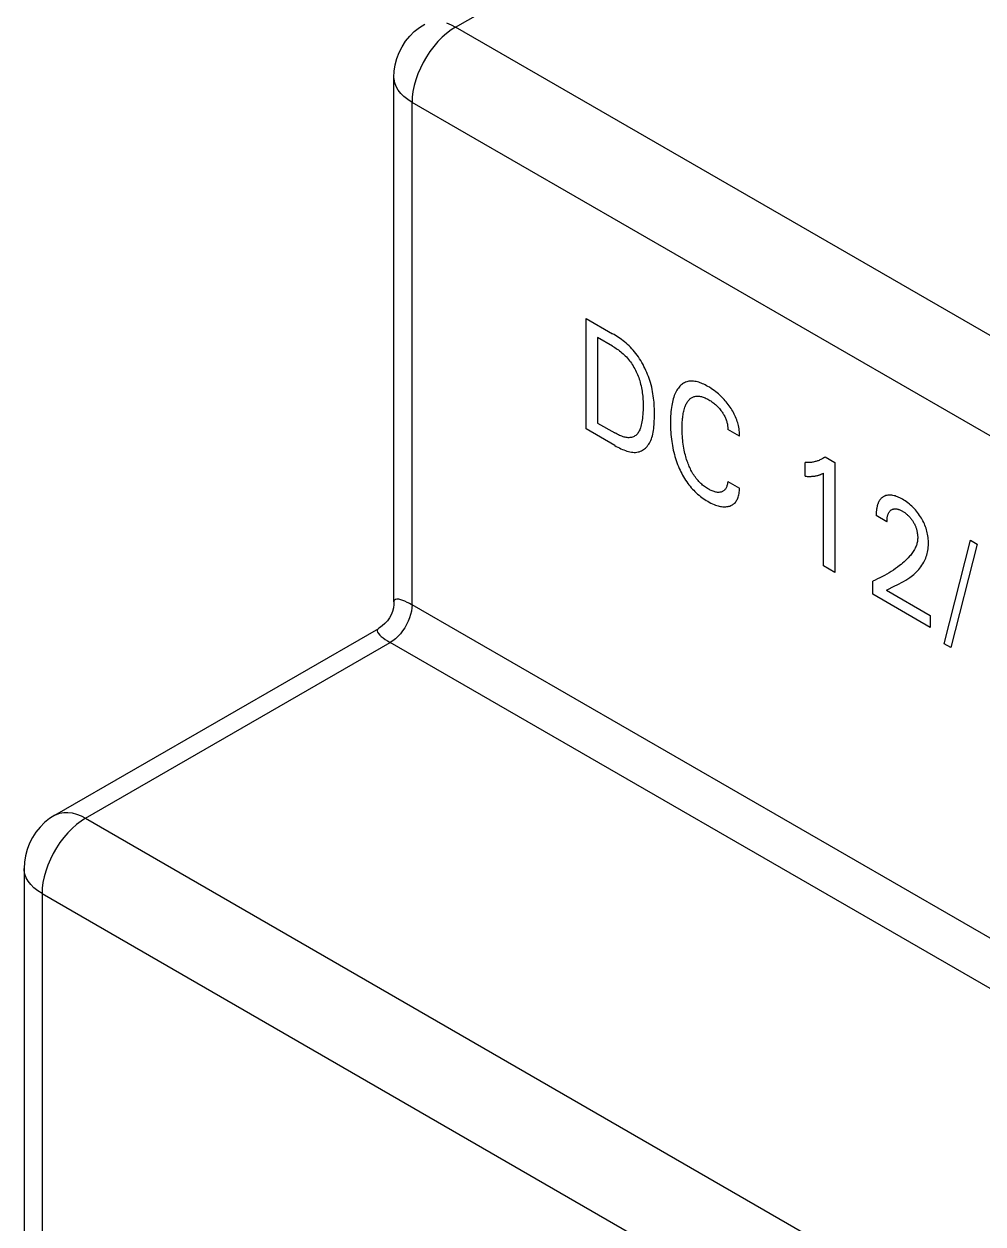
# Model space of a CAD drawing. Extents: x 0 to 420, y 0 to 297.
# Drawn here: x 164.56 to 180.14, y 177.65 to 197.16 of the extents above; entities that cross this region are included whole.
import ezdxf

# ---------------------------------------------------------------- set-up
doc = ezdxf.new("R2010")
doc.units = 0
doc.header["$LTSCALE"] = 23.1
doc.layers.add('40000_ISO', color=7, linetype='CONTINUOUS')

msp = doc.modelspace()

# ---------------------------------------------------------------- linework, layer by layer
at = {"layer": '40000_ISO', "color": 7, "linetype": 'CONTINUOUS'}
for p, q in [((171.572, 197.107), (182.744, 203.557)), ((170.827, 196.958), (170.902, 197.033)), ((170.902, 197.033), (170.985, 197.1)), ((170.985, 197.1), (171.072, 197.156)), ((171.425, 197.004), (171.354, 196.941)), ((171.425, 197.174), (171.498, 197.145)), ((171.498, 197.059), (171.425, 197.004)), ((171.498, 197.145), (171.572, 197.107)), ((171.572, 197.107), (171.498, 197.059)), ((220.716, 168.734), (171.572, 197.107)), ((170.704, 196.786), (170.761, 196.875)), ((170.761, 196.875), (170.827, 196.958)), ((171.218, 196.793), (171.156, 196.711)), ((171.284, 196.87), (171.218, 196.793)), ((171.354, 196.941), (171.284, 196.87)), ((170.593, 196.494), (170.62, 196.595)), ((170.62, 196.595), (170.656, 196.692)), ((170.656, 196.692), (170.704, 196.786)), ((171.099, 196.624), (171.047, 196.533)), ((171.156, 196.711), (171.099, 196.624)), ((170.577, 196.392), (170.593, 196.494)), ((171, 196.44), (170.96, 196.345)), ((171.047, 196.533), (171, 196.44)), ((170.572, 196.29), (170.577, 196.392)), ((170.573, 196.26), (170.572, 196.29)), ((170.572, 187.765), (170.572, 196.29)), ((170.584, 196.2), (170.573, 196.26)), ((170.926, 196.249), (170.9, 196.154)), ((170.96, 196.345), (170.926, 196.249)), ((170.606, 196.141), (170.584, 196.2)), ((170.638, 196.083), (170.606, 196.141)), ((170.681, 196.028), (170.638, 196.083)), ((170.733, 195.976), (170.681, 196.028)), ((170.88, 196.061), (170.869, 195.969)), ((170.9, 196.154), (170.88, 196.061)), ((170.795, 195.927), (170.733, 195.976)), ((170.865, 195.882), (170.795, 195.927)), ((170.869, 195.969), (170.865, 195.882)), ((170.865, 187.717), (170.865, 195.882)), ((220.009, 167.509), (170.865, 195.882)), ((173.693, 190.575), (173.693, 192.371)), ((173.693, 192.371), (174.122, 192.123)), ((174.147, 192.109), (174.122, 192.123)), ((174.171, 192.094), (174.147, 192.109)), ((173.878, 192.06), (173.878, 190.671)), ((174.122, 191.92), (173.878, 192.06)), ((174.122, 191.92), (174.141, 191.909)), ((174.196, 192.078), (174.171, 192.094)), ((174.22, 192.062), (174.196, 192.078)), ((174.245, 192.044), (174.22, 192.062)), ((174.269, 192.026), (174.245, 192.044)), ((174.294, 192.008), (174.269, 192.026)), ((174.318, 191.988), (174.294, 192.008)), ((174.342, 191.968), (174.318, 191.988)), ((174.366, 191.947), (174.342, 191.968)), ((174.39, 191.925), (174.366, 191.947)), ((174.413, 191.902), (174.39, 191.925)), ((174.141, 191.909), (174.16, 191.897)), ((174.16, 191.897), (174.179, 191.884)), ((174.179, 191.884), (174.198, 191.871)), ((174.198, 191.871), (174.218, 191.858)), ((174.218, 191.858), (174.237, 191.843)), ((174.237, 191.843), (174.256, 191.828)), ((174.256, 191.828), (174.274, 191.813)), ((174.274, 191.813), (174.293, 191.796)), ((174.293, 191.796), (174.311, 191.78)), ((174.311, 191.78), (174.329, 191.762)), ((174.329, 191.762), (174.347, 191.744)), ((174.347, 191.744), (174.364, 191.725)), ((174.364, 191.725), (174.381, 191.705)), ((174.435, 191.878), (174.413, 191.902)), ((174.458, 191.854), (174.435, 191.878)), ((174.479, 191.829), (174.458, 191.854)), ((174.5, 191.802), (174.479, 191.829)), ((174.522, 191.774), (174.5, 191.802)), ((174.542, 191.746), (174.522, 191.774)), ((174.562, 191.716), (174.542, 191.746)), ((174.381, 191.705), (174.398, 191.684)), ((174.398, 191.684), (174.413, 191.664)), ((174.413, 191.664), (174.428, 191.643)), ((174.428, 191.643), (174.442, 191.621)), ((174.442, 191.621), (174.456, 191.598)), ((174.456, 191.598), (174.47, 191.576)), ((174.47, 191.576), (174.482, 191.552)), ((174.482, 191.552), (174.495, 191.529)), ((174.495, 191.529), (174.506, 191.505)), ((174.581, 191.686), (174.562, 191.716)), ((174.599, 191.655), (174.581, 191.686)), ((174.617, 191.624), (174.599, 191.655)), ((174.633, 191.592), (174.617, 191.624)), ((174.649, 191.56), (174.633, 191.592)), ((174.664, 191.527), (174.649, 191.56)), ((174.679, 191.494), (174.664, 191.527)), ((174.506, 191.505), (174.517, 191.481)), ((174.517, 191.481), (174.528, 191.457)), ((174.528, 191.457), (174.537, 191.433)), ((174.537, 191.433), (174.547, 191.409)), ((174.547, 191.409), (174.555, 191.384)), ((174.555, 191.384), (174.563, 191.36)), ((174.563, 191.36), (174.572, 191.331)), ((174.572, 191.331), (174.579, 191.302)), ((174.692, 191.462), (174.679, 191.494)), ((174.705, 191.429), (174.692, 191.462)), ((174.717, 191.396), (174.705, 191.429)), ((174.727, 191.363), (174.717, 191.396)), ((174.739, 191.327), (174.727, 191.363)), ((175.309, 191.334), (175.292, 191.326)), ((175.327, 191.34), (175.309, 191.334)), ((175.344, 191.345), (175.327, 191.34)), ((175.363, 191.349), (175.344, 191.345)), ((175.381, 191.351), (175.363, 191.349)), ((175.401, 191.352), (175.381, 191.351)), ((175.42, 191.352), (175.401, 191.352)), ((175.44, 191.35), (175.42, 191.352)), ((175.461, 191.347), (175.44, 191.35)), ((175.481, 191.344), (175.461, 191.347)), ((175.502, 191.339), (175.481, 191.344)), ((175.522, 191.333), (175.502, 191.339)), ((175.543, 191.326), (175.522, 191.333)), ((174.579, 191.302), (174.586, 191.274)), ((174.586, 191.274), (174.592, 191.245)), ((174.592, 191.245), (174.598, 191.217)), ((174.598, 191.217), (174.602, 191.189)), ((174.602, 191.189), (174.606, 191.162)), ((174.606, 191.162), (174.609, 191.134)), ((174.609, 191.134), (174.612, 191.107)), ((174.749, 191.29), (174.739, 191.327)), ((174.758, 191.254), (174.749, 191.29)), ((174.766, 191.218), (174.758, 191.254)), ((174.773, 191.183), (174.766, 191.218)), ((174.779, 191.147), (174.773, 191.183)), ((174.784, 191.112), (174.779, 191.147)), ((175.135, 191.141), (175.126, 191.118)), ((175.145, 191.162), (175.135, 191.141)), ((175.155, 191.183), (175.145, 191.162)), ((175.167, 191.203), (175.155, 191.183)), ((175.179, 191.221), (175.167, 191.203)), ((175.191, 191.239), (175.179, 191.221)), ((175.205, 191.256), (175.191, 191.239)), ((175.218, 191.271), (175.205, 191.256)), ((175.231, 191.284), (175.218, 191.271)), ((175.246, 191.296), (175.231, 191.284)), ((175.261, 191.307), (175.246, 191.296)), ((175.276, 191.317), (175.261, 191.307)), ((175.292, 191.326), (175.276, 191.317)), ((175.563, 191.318), (175.543, 191.326)), ((175.584, 191.309), (175.563, 191.318)), ((175.605, 191.3), (175.584, 191.309)), ((175.626, 191.289), (175.605, 191.3)), ((175.647, 191.278), (175.626, 191.289)), ((175.668, 191.266), (175.647, 191.278)), ((175.695, 191.251), (175.668, 191.266)), ((175.722, 191.234), (175.695, 191.251)), ((175.748, 191.216), (175.722, 191.234)), ((175.775, 191.197), (175.748, 191.216)), ((175.801, 191.177), (175.775, 191.197)), ((175.821, 191.161), (175.801, 191.177)), ((175.841, 191.145), (175.821, 191.161)), ((175.86, 191.128), (175.841, 191.145)), ((174.612, 191.107), (174.614, 191.08)), ((174.614, 191.08), (174.616, 191.053)), ((174.616, 191.053), (174.617, 191.026)), ((174.617, 191.026), (174.617, 191)), ((174.617, 191), (174.618, 190.973)), ((174.618, 190.973), (174.618, 190.947)), ((174.618, 190.947), (174.618, 190.912)), ((174.789, 191.077), (174.784, 191.112)), ((174.793, 191.043), (174.789, 191.077)), ((174.796, 191.008), (174.793, 191.043)), ((174.798, 190.974), (174.796, 191.008)), ((174.8, 190.94), (174.798, 190.974)), ((174.802, 190.906), (174.8, 190.94)), ((175.083, 190.954), (175.079, 190.924)), ((175.089, 190.983), (175.083, 190.954)), ((175.095, 191.011), (175.089, 190.983)), ((175.101, 191.039), (175.095, 191.011)), ((175.109, 191.066), (175.101, 191.039)), ((175.117, 191.093), (175.109, 191.066)), ((175.126, 191.118), (175.117, 191.093)), ((175.296, 190.926), (175.302, 190.941)), ((175.302, 190.941), (175.308, 190.955)), ((175.308, 190.955), (175.314, 190.969)), ((175.314, 190.969), (175.32, 190.982)), ((175.32, 190.982), (175.327, 190.995)), ((175.327, 190.995), (175.335, 191.008)), ((175.335, 191.008), (175.343, 191.019)), ((175.343, 191.019), (175.351, 191.031)), ((175.351, 191.031), (175.359, 191.041)), ((175.359, 191.041), (175.367, 191.05)), ((175.367, 191.05), (175.376, 191.059)), ((175.376, 191.059), (175.385, 191.067)), ((175.385, 191.067), (175.395, 191.075)), ((175.395, 191.075), (175.405, 191.082)), ((175.405, 191.082), (175.416, 191.088)), ((175.416, 191.088), (175.427, 191.093)), ((175.427, 191.093), (175.438, 191.098)), ((175.438, 191.098), (175.449, 191.101)), ((175.449, 191.101), (175.461, 191.104)), ((175.461, 191.104), (175.473, 191.106)), ((175.473, 191.106), (175.485, 191.108)), ((175.485, 191.108), (175.498, 191.108)), ((175.498, 191.108), (175.511, 191.108)), ((175.511, 191.108), (175.524, 191.107)), ((175.524, 191.107), (175.537, 191.106)), ((175.537, 191.106), (175.55, 191.104)), ((175.55, 191.104), (175.565, 191.1)), ((175.565, 191.1), (175.58, 191.096)), ((175.58, 191.096), (175.595, 191.091)), ((175.595, 191.091), (175.61, 191.086)), ((175.61, 191.086), (175.626, 191.079)), ((175.626, 191.079), (175.641, 191.072)), ((175.641, 191.072), (175.657, 191.065)), ((175.657, 191.065), (175.672, 191.057)), ((175.672, 191.057), (175.688, 191.048)), ((175.688, 191.048), (175.703, 191.038)), ((175.703, 191.038), (175.719, 191.029)), ((175.719, 191.029), (175.735, 191.018)), ((175.735, 191.018), (175.75, 191.007)), ((175.75, 191.007), (175.766, 190.995)), ((175.766, 190.995), (175.78, 190.984)), ((175.78, 190.984), (175.794, 190.972)), ((175.794, 190.972), (175.807, 190.959)), ((175.807, 190.959), (175.821, 190.946)), ((175.821, 190.946), (175.835, 190.932)), ((175.88, 191.11), (175.86, 191.128)), ((175.899, 191.091), (175.88, 191.11)), ((175.918, 191.072), (175.899, 191.091)), ((175.935, 191.053), (175.918, 191.072)), ((175.953, 191.034), (175.935, 191.053)), ((175.97, 191.014), (175.953, 191.034)), ((175.986, 190.994), (175.97, 191.014)), ((176.003, 190.973), (175.986, 190.994)), ((176.018, 190.951), (176.003, 190.973)), ((176.033, 190.93), (176.018, 190.951)), ((174.607, 190.744), (174.604, 190.717)), ((174.611, 190.777), (174.607, 190.744)), ((174.614, 190.81), (174.611, 190.777)), ((174.616, 190.843), (174.614, 190.81)), ((174.617, 190.878), (174.616, 190.843)), ((174.618, 190.912), (174.617, 190.878)), ((174.803, 190.873), (174.802, 190.906)), ((174.802, 190.74), (174.803, 190.773)), ((174.803, 190.839), (174.803, 190.873)), ((174.803, 190.806), (174.803, 190.839)), ((174.803, 190.773), (174.803, 190.806)), ((175.064, 190.747), (175.063, 190.711)), ((175.066, 190.784), (175.064, 190.747)), ((175.068, 190.82), (175.066, 190.784)), ((175.071, 190.855), (175.068, 190.82)), ((175.074, 190.89), (175.071, 190.855)), ((175.079, 190.924), (175.074, 190.89)), ((175.257, 190.715), (175.26, 190.744)), ((175.26, 190.744), (175.262, 190.762)), ((175.262, 190.762), (175.264, 190.78)), ((175.264, 190.78), (175.267, 190.802)), ((175.267, 190.802), (175.271, 190.824)), ((175.271, 190.824), (175.275, 190.845)), ((175.275, 190.845), (175.279, 190.866)), ((175.279, 190.866), (175.284, 190.887)), ((175.284, 190.887), (175.29, 190.907)), ((175.29, 190.907), (175.296, 190.926)), ((175.835, 190.932), (175.847, 190.919)), ((175.847, 190.919), (175.86, 190.905)), ((175.86, 190.905), (175.872, 190.89)), ((175.872, 190.89), (175.883, 190.875)), ((175.883, 190.875), (175.895, 190.859)), ((175.895, 190.859), (175.904, 190.847)), ((175.904, 190.847), (175.912, 190.833)), ((175.912, 190.833), (175.921, 190.82)), ((175.921, 190.82), (175.929, 190.807)), ((175.929, 190.807), (175.937, 190.793)), ((175.937, 190.793), (175.944, 190.779)), ((175.944, 190.779), (175.951, 190.765)), ((175.951, 190.765), (175.957, 190.751)), ((175.957, 190.751), (175.963, 190.737)), ((176.048, 190.908), (176.033, 190.93)), ((176.062, 190.885), (176.048, 190.908)), ((176.075, 190.863), (176.062, 190.885)), ((176.088, 190.84), (176.075, 190.863)), ((176.1, 190.816), (176.088, 190.84)), ((176.111, 190.793), (176.1, 190.816)), ((176.121, 190.769), (176.111, 190.793)), ((176.131, 190.746), (176.121, 190.769)), ((176.14, 190.722), (176.131, 190.746)), ((174.159, 190.306), (173.693, 190.575)), ((173.878, 190.671), (174.16, 190.509)), ((174.563, 190.56), (174.556, 190.545)), ((174.569, 190.576), (174.563, 190.56)), ((174.575, 190.592), (174.569, 190.576)), ((174.582, 190.616), (174.575, 190.592)), ((174.589, 190.64), (174.582, 190.616)), ((174.595, 190.665), (174.589, 190.64)), ((174.599, 190.691), (174.595, 190.665)), ((174.604, 190.717), (174.599, 190.691)), ((174.782, 190.521), (174.787, 190.551)), ((174.787, 190.551), (174.791, 190.581)), ((174.791, 190.581), (174.795, 190.612)), ((174.795, 190.612), (174.798, 190.643)), ((174.798, 190.643), (174.8, 190.675)), ((174.8, 190.675), (174.801, 190.707)), ((174.801, 190.707), (174.802, 190.74)), ((175.063, 190.711), (175.063, 190.674)), ((175.063, 190.674), (175.063, 190.637)), ((175.063, 190.637), (175.064, 190.599)), ((175.064, 190.599), (175.066, 190.561)), ((175.066, 190.561), (175.068, 190.523)), ((175.253, 190.624), (175.254, 190.655)), ((175.253, 190.593), (175.253, 190.624)), ((175.253, 190.56), (175.253, 190.593)), ((175.254, 190.526), (175.253, 190.56)), ((175.254, 190.655), (175.255, 190.685)), ((175.255, 190.685), (175.257, 190.715)), ((175.963, 190.737), (175.968, 190.723)), ((175.968, 190.723), (175.973, 190.709)), ((175.973, 190.709), (175.977, 190.695)), ((175.977, 190.695), (175.981, 190.681)), ((175.981, 190.681), (175.984, 190.667)), ((175.984, 190.667), (175.987, 190.652)), ((175.987, 190.652), (175.99, 190.637)), ((175.99, 190.637), (175.992, 190.622)), ((175.992, 190.622), (175.994, 190.608)), ((175.994, 190.608), (175.995, 190.593)), ((175.995, 190.593), (175.995, 190.579)), ((175.995, 190.579), (175.995, 190.566)), ((176.185, 190.456), (175.995, 190.566)), ((176.148, 190.698), (176.14, 190.722)), ((176.155, 190.675), (176.148, 190.698)), ((176.161, 190.651), (176.155, 190.675)), ((176.167, 190.628), (176.161, 190.651)), ((176.172, 190.602), (176.167, 190.628)), ((176.177, 190.577), (176.172, 190.602)), ((176.18, 190.552), (176.177, 190.577)), ((176.183, 190.527), (176.18, 190.552)), ((174.179, 190.498), (174.16, 190.509)), ((174.198, 190.488), (174.179, 190.498)), ((174.217, 190.479), (174.198, 190.488)), ((174.236, 190.47), (174.217, 190.479)), ((174.255, 190.462), (174.236, 190.47)), ((174.274, 190.455), (174.255, 190.462)), ((174.293, 190.448), (174.274, 190.455)), ((174.311, 190.443), (174.293, 190.448)), ((174.327, 190.439), (174.311, 190.443)), ((174.343, 190.436), (174.327, 190.439)), ((174.359, 190.434), (174.343, 190.436)), ((174.374, 190.432), (174.359, 190.434)), ((174.389, 190.432), (174.374, 190.432)), ((174.404, 190.433), (174.389, 190.432)), ((174.418, 190.434), (174.404, 190.433)), ((174.432, 190.437), (174.418, 190.434)), ((174.447, 190.441), (174.432, 190.437)), ((174.461, 190.446), (174.447, 190.441)), ((174.474, 190.453), (174.461, 190.446)), ((174.487, 190.461), (174.474, 190.453)), ((174.499, 190.47), (174.487, 190.461)), ((174.511, 190.48), (174.499, 190.47)), ((174.521, 190.491), (174.511, 190.48)), ((174.531, 190.503), (174.521, 190.491)), ((174.54, 190.516), (174.531, 190.503)), ((174.548, 190.53), (174.54, 190.516)), ((174.556, 190.545), (174.548, 190.53)), ((174.721, 190.344), (174.732, 190.363)), ((174.732, 190.363), (174.743, 190.387)), ((174.743, 190.387), (174.753, 190.412)), ((174.753, 190.412), (174.762, 190.438)), ((174.762, 190.438), (174.769, 190.465)), ((174.769, 190.465), (174.776, 190.492)), ((174.776, 190.492), (174.782, 190.521)), ((175.068, 190.523), (175.071, 190.485)), ((175.071, 190.485), (175.075, 190.446)), ((175.075, 190.446), (175.079, 190.407)), ((175.079, 190.407), (175.084, 190.372)), ((175.084, 190.372), (175.089, 190.338)), ((175.255, 190.492), (175.254, 190.526)), ((175.257, 190.458), (175.255, 190.492)), ((175.26, 190.424), (175.257, 190.458)), ((175.263, 190.389), (175.26, 190.424)), ((175.266, 190.358), (175.263, 190.389)), ((175.27, 190.327), (175.266, 190.358)), ((176.184, 190.503), (176.183, 190.527)), ((176.185, 190.479), (176.184, 190.503)), ((176.185, 190.456), (176.185, 190.479)), ((174.159, 190.306), (174.183, 190.292)), ((174.183, 190.292), (174.208, 190.279)), ((174.208, 190.279), (174.233, 190.266)), ((174.233, 190.266), (174.258, 190.254)), ((174.258, 190.254), (174.283, 190.243)), ((174.283, 190.243), (174.307, 190.233)), ((174.307, 190.233), (174.332, 190.224)), ((174.332, 190.224), (174.356, 190.216)), ((174.356, 190.216), (174.38, 190.209)), ((174.38, 190.209), (174.404, 190.203)), ((174.404, 190.203), (174.428, 190.199)), ((174.428, 190.199), (174.451, 190.196)), ((174.451, 190.196), (174.473, 190.194)), ((174.473, 190.194), (174.495, 190.194)), ((174.495, 190.194), (174.517, 190.196)), ((174.517, 190.196), (174.537, 190.2)), ((174.537, 190.2), (174.556, 190.204)), ((174.556, 190.204), (174.575, 190.211)), ((174.575, 190.211), (174.593, 190.219)), ((174.593, 190.219), (174.61, 190.228)), ((174.61, 190.228), (174.626, 190.238)), ((174.626, 190.238), (174.642, 190.25)), ((174.642, 190.25), (174.657, 190.263)), ((174.657, 190.263), (174.672, 190.277)), ((174.672, 190.277), (174.685, 190.292)), ((174.685, 190.292), (174.698, 190.309)), ((174.698, 190.309), (174.71, 190.326)), ((174.71, 190.326), (174.721, 190.344)), ((175.089, 190.338), (175.095, 190.303)), ((175.095, 190.303), (175.102, 190.267)), ((175.102, 190.267), (175.109, 190.232)), ((175.109, 190.232), (175.117, 190.196)), ((175.117, 190.196), (175.127, 190.16)), ((175.127, 190.16), (175.136, 190.128)), ((175.275, 190.295), (175.27, 190.327)), ((175.28, 190.264), (175.275, 190.295)), ((175.286, 190.232), (175.28, 190.264)), ((175.293, 190.2), (175.286, 190.232)), ((175.299, 190.176), (175.293, 190.2)), ((175.305, 190.151), (175.299, 190.176)), ((175.136, 190.128), (175.145, 190.095)), ((175.145, 190.095), (175.156, 190.063)), ((175.156, 190.063), (175.167, 190.03)), ((175.167, 190.03), (175.179, 189.998)), ((175.179, 189.998), (175.192, 189.965)), ((175.192, 189.965), (175.206, 189.933)), ((175.311, 190.127), (175.305, 190.151)), ((175.319, 190.102), (175.311, 190.127)), ((175.326, 190.078), (175.319, 190.102)), ((175.334, 190.053), (175.326, 190.078)), ((175.343, 190.028), (175.334, 190.053)), ((175.351, 190.008), (175.343, 190.028)), ((175.359, 189.987), (175.351, 190.008)), ((175.368, 189.967), (175.359, 189.987)), ((175.377, 189.946), (175.368, 189.967)), ((177.253, 189.805), (177.253, 190.029)), ((177.268, 190.029), (177.253, 190.029)), ((177.283, 190.028), (177.268, 190.029)), ((177.298, 190.028), (177.283, 190.028)), ((177.313, 190.029), (177.298, 190.028)), ((177.327, 190.03), (177.313, 190.029)), ((177.342, 190.031), (177.327, 190.03)), ((177.356, 190.032), (177.342, 190.031)), ((177.37, 190.034), (177.356, 190.032)), ((177.384, 190.037), (177.37, 190.034)), ((177.398, 190.04), (177.384, 190.037)), ((177.412, 190.043), (177.398, 190.04)), ((177.425, 190.046), (177.412, 190.043)), ((177.439, 190.05), (177.425, 190.046)), ((177.452, 190.055), (177.439, 190.05)), ((177.465, 190.059), (177.452, 190.055)), ((177.478, 190.064), (177.465, 190.059)), ((177.491, 190.07), (177.478, 190.064)), ((177.504, 190.076), (177.491, 190.07)), ((177.517, 190.082), (177.504, 190.076)), ((177.529, 190.088), (177.517, 190.082)), ((177.541, 190.095), (177.529, 190.088)), ((177.554, 190.103), (177.541, 190.095)), ((177.565, 190.111), (177.554, 190.103)), ((177.577, 190.119), (177.565, 190.111)), ((177.577, 190.119), (177.731, 190.03)), ((177.731, 190.03), (177.731, 188.244)), ((175.206, 189.933), (175.219, 189.905)), ((175.219, 189.905), (175.232, 189.877)), ((175.232, 189.877), (175.247, 189.849)), ((175.247, 189.849), (175.261, 189.821)), ((175.261, 189.821), (175.277, 189.794)), ((175.277, 189.794), (175.293, 189.767)), ((175.386, 189.926), (175.377, 189.946)), ((175.396, 189.906), (175.386, 189.926)), ((175.407, 189.886), (175.396, 189.906)), ((175.418, 189.866), (175.407, 189.886)), ((175.429, 189.847), (175.418, 189.866)), ((175.441, 189.827), (175.429, 189.847)), ((175.454, 189.808), (175.441, 189.827)), ((175.468, 189.789), (175.454, 189.808)), ((175.482, 189.771), (175.468, 189.789)), ((175.496, 189.753), (175.482, 189.771)), ((177.253, 189.805), (177.27, 189.805)), ((177.27, 189.805), (177.286, 189.804)), ((177.286, 189.804), (177.303, 189.804)), ((177.303, 189.804), (177.32, 189.803)), ((177.32, 189.803), (177.336, 189.804)), ((177.336, 189.804), (177.348, 189.804)), ((177.348, 189.804), (177.36, 189.805)), ((177.36, 189.805), (177.372, 189.805)), ((177.372, 189.805), (177.384, 189.807)), ((177.384, 189.807), (177.396, 189.808)), ((177.396, 189.808), (177.408, 189.809)), ((177.408, 189.809), (177.42, 189.811)), ((177.42, 189.811), (177.432, 189.814)), ((177.432, 189.814), (177.444, 189.816)), ((177.444, 189.816), (177.456, 189.819)), ((177.456, 189.819), (177.468, 189.823)), ((177.468, 189.823), (177.476, 189.825)), ((177.476, 189.825), (177.485, 189.828)), ((177.485, 189.828), (177.493, 189.831)), ((177.493, 189.831), (177.502, 189.835)), ((177.502, 189.835), (177.511, 189.839)), ((177.511, 189.839), (177.52, 189.843)), ((177.52, 189.843), (177.53, 189.847)), ((177.53, 189.847), (177.54, 189.852)), ((177.54, 189.852), (177.549, 189.857)), ((177.549, 188.349), (177.549, 189.857)), ((175.293, 189.767), (175.31, 189.74)), ((175.31, 189.74), (175.327, 189.715)), ((175.327, 189.715), (175.345, 189.69)), ((175.345, 189.69), (175.363, 189.666)), ((175.363, 189.666), (175.382, 189.642)), ((175.382, 189.642), (175.401, 189.62)), ((175.401, 189.62), (175.421, 189.598)), ((175.421, 189.598), (175.441, 189.577)), ((175.441, 189.577), (175.461, 189.556)), ((175.511, 189.736), (175.496, 189.753)), ((175.526, 189.719), (175.511, 189.736)), ((175.541, 189.704), (175.526, 189.719)), ((175.556, 189.689), (175.541, 189.704)), ((175.571, 189.676), (175.556, 189.689)), ((175.586, 189.663), (175.571, 189.676)), ((175.601, 189.65), (175.586, 189.663)), ((175.617, 189.638), (175.601, 189.65)), ((175.632, 189.627), (175.617, 189.638)), ((175.648, 189.617), (175.632, 189.627)), ((175.663, 189.607), (175.648, 189.617)), ((175.679, 189.598), (175.663, 189.607)), ((175.695, 189.589), (175.679, 189.598)), ((175.71, 189.581), (175.695, 189.589)), ((175.726, 189.573), (175.71, 189.581)), ((175.741, 189.567), (175.726, 189.573)), ((175.933, 189.573), (175.924, 189.567)), ((175.94, 189.58), (175.933, 189.573)), ((175.948, 189.588), (175.94, 189.58)), ((175.955, 189.596), (175.948, 189.588)), ((175.961, 189.606), (175.955, 189.596)), ((175.967, 189.615), (175.961, 189.606)), ((175.972, 189.626), (175.967, 189.615)), ((175.977, 189.637), (175.972, 189.626)), ((175.981, 189.65), (175.977, 189.637)), ((175.985, 189.664), (175.981, 189.65)), ((175.989, 189.677), (175.985, 189.664)), ((175.992, 189.692), (175.989, 189.677)), ((175.994, 189.707), (175.992, 189.692)), ((175.995, 189.722), (175.994, 189.707)), ((175.995, 189.722), (176.185, 189.612)), ((176.183, 189.568), (176.185, 189.59)), ((176.185, 189.59), (176.185, 189.612)), ((175.461, 189.556), (175.481, 189.536)), ((175.481, 189.536), (175.504, 189.516)), ((175.504, 189.516), (175.527, 189.496)), ((175.527, 189.496), (175.55, 189.478)), ((175.55, 189.478), (175.574, 189.46)), ((175.574, 189.46), (175.597, 189.444)), ((175.597, 189.444), (175.621, 189.428)), ((175.621, 189.428), (175.645, 189.413)), ((175.645, 189.413), (175.668, 189.399)), ((175.668, 189.399), (175.694, 189.384)), ((175.694, 189.384), (175.72, 189.371)), ((175.757, 189.561), (175.741, 189.567)), ((175.771, 189.556), (175.757, 189.561)), ((175.785, 189.552), (175.771, 189.556)), ((175.799, 189.548), (175.785, 189.552)), ((175.813, 189.546), (175.799, 189.548)), ((175.826, 189.544), (175.813, 189.546)), ((175.839, 189.544), (175.826, 189.544)), ((175.851, 189.544), (175.839, 189.544)), ((175.863, 189.545), (175.851, 189.544)), ((175.875, 189.547), (175.863, 189.545)), ((175.886, 189.549), (175.875, 189.547)), ((175.896, 189.553), (175.886, 189.549)), ((175.906, 189.557), (175.896, 189.553)), ((175.915, 189.561), (175.906, 189.557)), ((175.924, 189.567), (175.915, 189.561)), ((176.106, 189.37), (176.117, 189.381)), ((176.117, 189.381), (176.126, 189.393)), ((176.126, 189.393), (176.135, 189.406)), ((176.135, 189.406), (176.144, 189.42)), ((176.144, 189.42), (176.151, 189.435)), ((176.151, 189.435), (176.158, 189.451)), ((176.158, 189.451), (176.164, 189.468)), ((176.164, 189.468), (176.169, 189.486)), ((176.169, 189.486), (176.174, 189.506)), ((176.174, 189.506), (176.178, 189.526)), ((176.178, 189.526), (176.181, 189.547)), ((176.181, 189.547), (176.183, 189.568)), ((178.442, 189.382), (178.439, 189.373)), ((178.446, 189.39), (178.442, 189.382)), ((178.45, 189.398), (178.446, 189.39)), ((178.455, 189.405), (178.45, 189.398)), ((178.459, 189.413), (178.455, 189.405)), ((178.464, 189.42), (178.459, 189.413)), ((178.47, 189.427), (178.464, 189.42)), ((178.475, 189.434), (178.47, 189.427)), ((178.481, 189.44), (178.475, 189.434)), ((178.487, 189.447), (178.481, 189.44)), ((178.493, 189.452), (178.487, 189.447)), ((178.5, 189.458), (178.493, 189.452)), ((178.506, 189.463), (178.5, 189.458)), ((178.513, 189.468), (178.506, 189.463)), ((178.52, 189.473), (178.513, 189.468)), ((178.528, 189.477), (178.52, 189.473)), ((178.535, 189.481), (178.528, 189.477)), ((178.543, 189.484), (178.535, 189.481)), ((178.559, 189.491), (178.543, 189.484)), ((178.576, 189.495), (178.559, 189.491)), ((178.594, 189.498), (178.576, 189.495)), ((178.612, 189.5), (178.594, 189.498)), ((178.628, 189.5), (178.612, 189.5)), ((178.645, 189.499), (178.628, 189.5)), ((178.661, 189.497), (178.645, 189.499)), ((178.678, 189.494), (178.661, 189.497)), ((178.696, 189.49), (178.678, 189.494)), ((178.713, 189.485), (178.696, 189.49)), ((178.732, 189.479), (178.713, 189.485)), ((178.752, 189.471), (178.732, 189.479)), ((178.771, 189.463), (178.752, 189.471)), ((178.791, 189.453), (178.771, 189.463)), ((178.81, 189.443), (178.791, 189.453)), ((178.83, 189.432), (178.81, 189.443)), ((178.853, 189.419), (178.83, 189.432)), ((178.876, 189.404), (178.853, 189.419)), ((178.898, 189.388), (178.876, 189.404)), ((178.921, 189.372), (178.898, 189.388)), ((175.72, 189.371), (175.746, 189.358)), ((175.746, 189.358), (175.772, 189.347)), ((175.772, 189.347), (175.797, 189.337)), ((175.797, 189.337), (175.817, 189.331)), ((175.817, 189.331), (175.837, 189.325)), ((175.837, 189.325), (175.856, 189.32)), ((175.856, 189.32), (175.875, 189.316)), ((175.875, 189.316), (175.894, 189.313)), ((175.894, 189.313), (175.913, 189.31)), ((175.913, 189.31), (175.93, 189.309)), ((175.93, 189.309), (175.948, 189.309)), ((175.948, 189.309), (175.965, 189.31)), ((175.965, 189.31), (175.981, 189.312)), ((175.981, 189.312), (175.998, 189.314)), ((175.998, 189.314), (176.014, 189.318)), ((176.014, 189.318), (176.029, 189.322)), ((176.029, 189.322), (176.043, 189.328)), ((176.043, 189.328), (176.057, 189.334)), ((176.057, 189.334), (176.07, 189.341)), ((176.07, 189.341), (176.083, 189.35)), ((176.083, 189.35), (176.095, 189.359)), ((176.095, 189.359), (176.106, 189.37)), ((178.406, 189.207), (178.405, 189.193)), ((178.405, 189.193), (178.405, 189.179)), ((178.407, 189.233), (178.406, 189.22)), ((178.406, 189.22), (178.406, 189.207)), ((178.409, 189.246), (178.407, 189.233)), ((178.41, 189.259), (178.409, 189.246)), ((178.412, 189.272), (178.41, 189.259)), ((178.414, 189.285), (178.412, 189.272)), ((178.416, 189.297), (178.414, 189.285)), ((178.419, 189.309), (178.416, 189.297)), ((178.421, 189.319), (178.419, 189.309)), ((178.423, 189.328), (178.421, 189.319)), ((178.426, 189.338), (178.423, 189.328)), ((178.429, 189.347), (178.426, 189.338)), ((178.432, 189.356), (178.429, 189.347)), ((178.435, 189.365), (178.432, 189.356)), ((178.439, 189.373), (178.435, 189.365)), ((178.596, 189.181), (178.599, 189.191)), ((178.599, 189.191), (178.603, 189.199)), ((178.603, 189.199), (178.607, 189.208)), ((178.607, 189.208), (178.611, 189.216)), ((178.611, 189.216), (178.615, 189.223)), ((178.615, 189.223), (178.62, 189.23)), ((178.62, 189.23), (178.625, 189.237)), ((178.625, 189.237), (178.631, 189.243)), ((178.631, 189.243), (178.637, 189.248)), ((178.637, 189.248), (178.643, 189.253)), ((178.643, 189.253), (178.649, 189.258)), ((178.649, 189.258), (178.655, 189.262)), ((178.655, 189.262), (178.662, 189.265)), ((178.662, 189.265), (178.669, 189.269)), ((178.669, 189.269), (178.676, 189.271)), ((178.676, 189.271), (178.684, 189.273)), ((178.684, 189.273), (178.692, 189.275)), ((178.692, 189.275), (178.7, 189.276)), ((178.7, 189.276), (178.708, 189.277)), ((178.708, 189.277), (178.716, 189.277)), ((178.716, 189.277), (178.725, 189.276)), ((178.725, 189.276), (178.733, 189.275)), ((178.733, 189.275), (178.742, 189.274)), ((178.742, 189.274), (178.751, 189.272)), ((178.751, 189.272), (178.76, 189.27)), ((178.76, 189.27), (178.77, 189.267)), ((178.77, 189.267), (178.78, 189.263)), ((178.78, 189.263), (178.79, 189.259)), ((178.79, 189.259), (178.8, 189.255)), ((178.8, 189.255), (178.81, 189.25)), ((178.81, 189.25), (178.82, 189.244)), ((178.82, 189.244), (178.83, 189.239)), ((178.83, 189.239), (178.84, 189.233)), ((178.84, 189.233), (178.849, 189.227)), ((178.849, 189.227), (178.859, 189.22)), ((178.859, 189.22), (178.869, 189.214)), ((178.869, 189.214), (178.879, 189.207)), ((178.879, 189.207), (178.888, 189.199)), ((178.888, 189.199), (178.898, 189.191)), ((178.898, 189.191), (178.907, 189.184)), ((178.907, 189.184), (178.915, 189.176)), ((178.944, 189.354), (178.921, 189.372)), ((178.964, 189.337), (178.944, 189.354)), ((178.984, 189.318), (178.964, 189.337)), ((179.004, 189.299), (178.984, 189.318)), ((179.023, 189.279), (179.004, 189.299)), ((179.043, 189.259), (179.023, 189.279)), ((179.06, 189.238), (179.043, 189.259)), ((179.078, 189.216), (179.06, 189.238)), ((179.094, 189.193), (179.078, 189.216)), ((179.111, 189.17), (179.094, 189.193)), ((178.405, 189.179), (178.405, 189.166)), ((178.58, 189.064), (178.405, 189.166)), ((178.58, 189.064), (178.581, 189.077)), ((178.581, 189.09), (178.582, 189.103)), ((178.581, 189.077), (178.581, 189.09)), ((178.582, 189.103), (178.583, 189.116)), ((178.583, 189.116), (178.584, 189.128)), ((178.584, 189.128), (178.586, 189.14)), ((178.586, 189.14), (178.588, 189.152)), ((178.588, 189.152), (178.59, 189.162)), ((178.59, 189.162), (178.593, 189.172)), ((178.593, 189.172), (178.596, 189.181)), ((178.915, 189.176), (178.924, 189.168)), ((178.924, 189.168), (178.932, 189.16)), ((178.932, 189.16), (178.941, 189.151)), ((178.941, 189.151), (178.949, 189.142)), ((178.949, 189.142), (178.957, 189.133)), ((178.957, 189.133), (178.964, 189.124)), ((178.964, 189.124), (178.972, 189.115)), ((178.972, 189.115), (178.979, 189.105)), ((178.979, 189.105), (178.986, 189.095)), ((178.986, 189.095), (178.993, 189.085)), ((178.993, 189.085), (179, 189.075)), ((179, 189.075), (179.006, 189.064)), ((179.006, 189.064), (179.013, 189.053)), ((179.013, 189.053), (179.019, 189.041)), ((179.019, 189.041), (179.026, 189.03)), ((179.026, 189.03), (179.031, 189.018)), ((179.031, 189.018), (179.037, 189.006)), ((179.037, 189.006), (179.042, 188.994)), ((179.042, 188.994), (179.047, 188.982)), ((179.126, 189.147), (179.111, 189.17)), ((179.14, 189.124), (179.126, 189.147)), ((179.153, 189.102), (179.14, 189.124)), ((179.165, 189.079), (179.153, 189.102)), ((179.177, 189.056), (179.165, 189.079)), ((179.188, 189.032), (179.177, 189.056)), ((179.198, 189.009), (179.188, 189.032)), ((179.207, 188.984), (179.198, 189.009)), ((179.047, 188.982), (179.051, 188.971)), ((179.051, 188.971), (179.055, 188.96)), ((179.055, 188.96), (179.058, 188.949)), ((179.058, 188.949), (179.061, 188.938)), ((179.061, 188.938), (179.064, 188.927)), ((179.064, 188.927), (179.067, 188.916)), ((179.067, 188.916), (179.069, 188.905)), ((179.069, 188.905), (179.071, 188.894)), ((179.071, 188.894), (179.073, 188.881)), ((179.073, 188.881), (179.075, 188.867)), ((179.075, 188.867), (179.077, 188.854)), ((179.077, 188.854), (179.078, 188.84)), ((179.078, 188.84), (179.079, 188.827)), ((179.079, 188.802), (179.078, 188.783)), ((179.079, 188.827), (179.079, 188.815)), ((179.079, 188.815), (179.079, 188.802)), ((179.215, 188.96), (179.207, 188.984)), ((179.223, 188.936), (179.215, 188.96)), ((179.23, 188.911), (179.223, 188.936)), ((179.235, 188.887), (179.23, 188.911)), ((179.24, 188.863), (179.235, 188.887)), ((179.245, 188.837), (179.24, 188.863)), ((179.249, 188.811), (179.245, 188.837)), ((179.252, 188.785), (179.249, 188.811)), ((179.018, 188.599), (179.007, 188.582)), ((179.028, 188.617), (179.018, 188.599)), ((179.038, 188.635), (179.028, 188.617)), ((179.046, 188.654), (179.038, 188.635)), ((179.052, 188.669), (179.046, 188.654)), ((179.058, 188.684), (179.052, 188.669)), ((179.063, 188.699), (179.058, 188.684)), ((179.067, 188.715), (179.063, 188.699)), ((179.071, 188.731), (179.067, 188.715)), ((179.074, 188.748), (179.071, 188.731)), ((179.077, 188.766), (179.074, 188.748)), ((179.078, 188.783), (179.077, 188.766)), ((179.239, 188.573), (179.244, 188.599)), ((179.244, 188.599), (179.248, 188.626)), ((179.248, 188.626), (179.252, 188.654)), ((179.254, 188.76), (179.252, 188.785)), ((179.252, 188.654), (179.254, 188.682)), ((179.255, 188.735), (179.254, 188.76)), ((179.254, 188.682), (179.255, 188.711)), ((179.255, 188.711), (179.255, 188.735)), ((179.507, 187.083), (179.938, 188.766)), ((180.047, 188.703), (179.616, 187.02)), ((179.938, 188.766), (180.047, 188.703)), ((178.857, 188.414), (178.833, 188.394)), ((178.881, 188.436), (178.857, 188.414)), ((178.904, 188.458), (178.881, 188.436)), ((178.926, 188.481), (178.904, 188.458)), ((178.948, 188.505), (178.926, 188.481)), ((178.96, 188.519), (178.948, 188.505)), ((178.973, 188.534), (178.96, 188.519)), ((178.985, 188.55), (178.973, 188.534)), ((178.996, 188.566), (178.985, 188.55)), ((179.007, 188.582), (178.996, 188.566)), ((179.164, 188.385), (179.179, 188.412)), ((179.179, 188.412), (179.189, 188.433)), ((179.189, 188.433), (179.199, 188.454)), ((179.199, 188.454), (179.209, 188.477)), ((179.209, 188.477), (179.218, 188.5)), ((179.218, 188.5), (179.226, 188.524)), ((179.226, 188.524), (179.233, 188.548)), ((179.233, 188.548), (179.239, 188.573)), ((177.731, 188.244), (177.549, 188.349)), ((178.578, 188.216), (178.541, 188.195)), ((178.614, 188.237), (178.578, 188.216)), ((178.649, 188.26), (178.614, 188.237)), ((178.684, 188.282), (178.649, 188.26)), ((178.718, 188.305), (178.684, 188.282)), ((178.751, 188.329), (178.718, 188.305)), ((178.784, 188.354), (178.751, 188.329)), ((178.809, 188.373), (178.784, 188.354)), ((178.833, 188.394), (178.809, 188.373)), ((178.995, 188.193), (179.016, 188.211)), ((179.016, 188.211), (179.037, 188.23)), ((179.037, 188.23), (179.057, 188.249)), ((179.057, 188.249), (179.077, 188.269)), ((179.077, 188.269), (179.096, 188.291)), ((179.096, 188.291), (179.114, 188.313)), ((179.114, 188.313), (179.131, 188.336)), ((179.131, 188.336), (179.148, 188.36)), ((179.148, 188.36), (179.164, 188.385)), ((178.389, 188.119), (178.349, 188.102)), ((178.349, 187.887), (178.349, 188.102)), ((178.428, 188.137), (178.389, 188.119)), ((178.466, 188.156), (178.428, 188.137)), ((178.505, 188.176), (178.466, 188.156)), ((178.541, 188.195), (178.505, 188.176)), ((178.675, 188.006), (178.71, 188.023)), ((178.71, 188.023), (178.745, 188.041)), ((178.745, 188.041), (178.78, 188.059)), ((178.78, 188.059), (178.815, 188.077)), ((178.815, 188.077), (178.85, 188.096)), ((178.85, 188.096), (178.884, 188.117)), ((178.884, 188.117), (178.918, 188.138)), ((178.918, 188.138), (178.95, 188.16)), ((178.95, 188.16), (178.973, 188.176)), ((178.973, 188.176), (178.995, 188.193)), ((179.283, 187.348), (178.349, 187.887)), ((178.57, 187.955), (178.604, 187.972)), ((178.57, 187.955), (179.283, 187.544)), ((178.604, 187.972), (178.675, 188.006)), ((170.562, 187.666), (170.547, 187.609)), ((170.57, 187.724), (170.562, 187.666)), ((170.572, 187.766), (170.57, 187.724)), ((170.572, 187.767), (170.573, 187.778)), ((170.573, 187.778), (170.581, 187.798)), ((170.581, 187.798), (170.597, 187.809)), ((170.597, 187.809), (170.619, 187.813)), ((170.619, 187.813), (170.645, 187.811)), ((170.645, 187.811), (170.675, 187.805)), ((170.675, 187.805), (170.708, 187.794)), ((170.708, 187.794), (170.744, 187.779)), ((170.744, 187.779), (170.782, 187.762)), ((170.782, 187.762), (170.822, 187.741)), ((170.822, 187.741), (170.865, 187.717)), ((170.862, 187.666), (170.855, 187.613)), ((170.865, 187.717), (170.862, 187.666)), ((220.009, 159.344), (170.865, 187.717)), ((170.464, 187.456), (170.425, 187.412)), ((170.497, 187.504), (170.464, 187.456)), ((170.525, 187.555), (170.497, 187.504)), ((170.547, 187.609), (170.525, 187.555)), ((170.802, 187.449), (170.776, 187.395)), ((170.824, 187.504), (170.802, 187.449)), ((170.842, 187.559), (170.824, 187.504)), ((170.855, 187.613), (170.842, 187.559)), ((179.283, 187.544), (179.283, 187.348)), ((165.062, 184.296), (170.323, 187.334)), ((170.3, 187.31), (170.298, 187.291)), ((170.298, 187.291), (170.305, 187.27)), ((170.313, 187.327), (170.3, 187.31)), ((170.305, 187.27), (170.319, 187.248)), ((170.322, 187.333), (170.313, 187.327)), ((170.319, 187.248), (170.34, 187.225)), ((170.334, 187.34), (170.322, 187.333)), ((170.381, 187.374), (170.334, 187.34)), ((170.425, 187.412), (170.381, 187.374)), ((170.676, 187.246), (170.637, 187.203)), ((170.712, 187.293), (170.676, 187.246)), ((170.746, 187.343), (170.712, 187.293)), ((170.776, 187.395), (170.746, 187.343)), ((165.562, 184.247), (170.511, 187.104)), ((170.34, 187.225), (170.366, 187.202)), ((170.366, 187.202), (170.396, 187.178)), ((170.396, 187.178), (170.431, 187.154)), ((170.431, 187.154), (170.469, 187.13)), ((170.469, 187.13), (170.511, 187.104)), ((170.554, 187.132), (170.511, 187.104)), ((219.656, 158.732), (170.511, 187.104)), ((170.596, 187.165), (170.554, 187.132)), ((170.637, 187.203), (170.596, 187.165)), ((179.616, 187.02), (179.507, 187.083)), ((165.062, 184.296), (165.089, 184.31)), ((165.089, 184.31), (165.146, 184.331)), ((165.146, 184.331), (165.208, 184.342)), ((165.208, 184.342), (165.274, 184.342)), ((165.274, 184.342), (165.343, 184.333)), ((165.343, 184.333), (165.415, 184.314)), ((165.415, 184.314), (165.488, 184.285)), ((164.896, 184.176), (164.822, 184.103)), ((164.976, 184.241), (164.896, 184.176)), ((165.062, 184.296), (164.976, 184.241)), ((165.415, 184.144), (165.343, 184.081)), ((165.488, 184.2), (165.415, 184.144)), ((165.488, 184.285), (165.562, 184.247)), ((165.562, 184.247), (165.488, 184.2)), ((165.562, 184.247), (214.706, 155.874)), ((164.698, 183.934), (164.649, 183.84)), ((164.756, 184.022), (164.698, 183.934)), ((164.822, 184.103), (164.756, 184.022)), ((165.208, 183.933), (165.146, 183.851)), ((165.274, 184.01), (165.208, 183.933)), ((165.343, 184.081), (165.274, 184.01)), ((164.611, 183.741), (164.584, 183.639)), ((164.649, 183.84), (164.611, 183.741)), ((165.089, 183.764), (165.036, 183.673)), ((165.146, 183.851), (165.089, 183.764)), ((164.567, 183.534), (164.562, 183.43)), ((164.584, 183.639), (164.567, 183.534)), ((164.99, 183.58), (164.949, 183.485)), ((165.036, 183.673), (164.99, 183.58)), ((164.563, 183.4), (164.562, 183.43)), ((164.562, 183.43), (164.562, 148.32)), ((164.574, 183.34), (164.563, 183.4)), ((164.596, 183.281), (164.574, 183.34)), ((164.916, 183.389), (164.889, 183.294)), ((164.949, 183.485), (164.916, 183.389)), ((164.628, 183.223), (164.596, 183.281)), ((164.671, 183.168), (164.628, 183.223)), ((164.723, 183.116), (164.671, 183.168)), ((164.87, 183.201), (164.858, 183.11)), ((164.889, 183.294), (164.87, 183.201)), ((164.785, 183.067), (164.723, 183.116)), ((164.855, 183.022), (164.785, 183.067)), ((164.858, 183.11), (164.855, 183.022)), ((164.855, 183.022), (164.855, 147.912)), ((164.855, 183.022), (213.999, 154.649))]:
    msp.add_line(p, q, dxfattribs=at)

doc.saveas('drawing.dxf')
